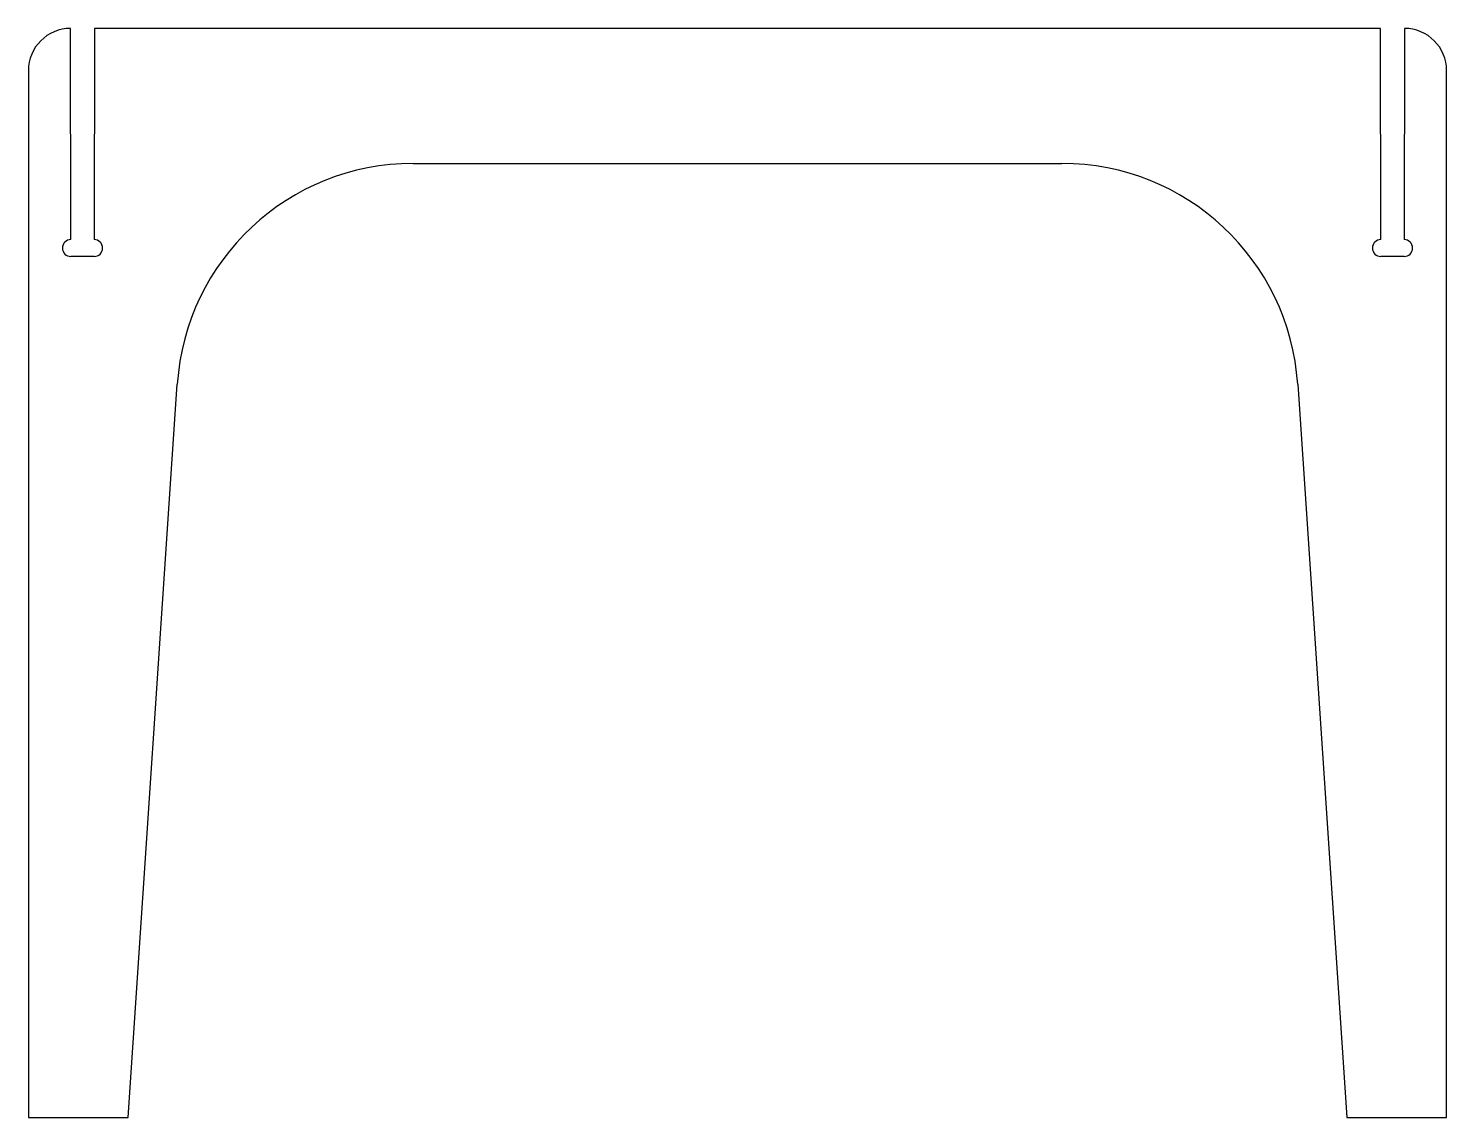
# Model space of a CAD drawing. Extents: x -13.1 to 7.9, y -9.6 to 6.5.
import ezdxf

# ---------------------------------------------------------------- set-up
doc = ezdxf.new("R2010")
doc.units = 0

msp = doc.modelspace()

# ---------------------------------------------------------------- linework, layer by layer
for p, q in [((-12.461208, 3.374639), (-12.465838, 6.501776)), ((-12.110838, 6.501776), (-12.115468, 3.374639)), ((6.929163, 6.501776), (-12.110838, 6.501776)), ((6.933792, 3.374639), (6.929163, 6.501776)), ((7.284163, 6.501776), (7.279533, 3.374639)), ((-13.090838, 5.876776), (-13.090838, -9.624985)), ((7.909163, -9.624985), (7.909163, 5.876776)), ((-7.393652, 4.501776), (2.211977, 4.501776)), ((-12.115838, 3.12464), (-12.460838, 3.12464)), ((7.279163, 3.12464), (6.934163, 3.12464)), ((-11.613799, -9.624985), (-10.885817, 1.23585)), ((5.704142, 1.23585), (6.432124, -9.624985)), ((-13.090838, -9.624985), (-11.613799, -9.624985)), ((6.432124, -9.624985), (7.909163, -9.624985))]:
    msp.add_line(p, q)
for centre, radius, start, end in [((-12.465838, 5.876776), 0.625, 90, 180), ((7.284163, 5.876776), 0.625, 0, 90), ((-7.393652, 1.001776), 3.5, 90, 176.165303), ((2.211977, 1.001776), 3.5, 3.834697, 90), ((-12.460838, 3.24964), 0.125, 90.169658, -179.915171), ((-12.115838, 3.24964), 0.125, -0.084829, 89.830342), ((6.934163, 3.24964), 0.125, 90.169658, -179.915171), ((7.279163, 3.24964), 0.125, -0.084829, 89.830342), ((-12.460838, 3.24964), 0.125, -179.915171, -90), ((-12.115838, 3.24964), 0.125, -90, -0.084829), ((6.934163, 3.24964), 0.125, -179.915171, -90), ((7.279163, 3.24964), 0.125, -90, -0.084829)]:
    msp.add_arc(centre, radius, start, end)

doc.saveas('drawing.dxf')
